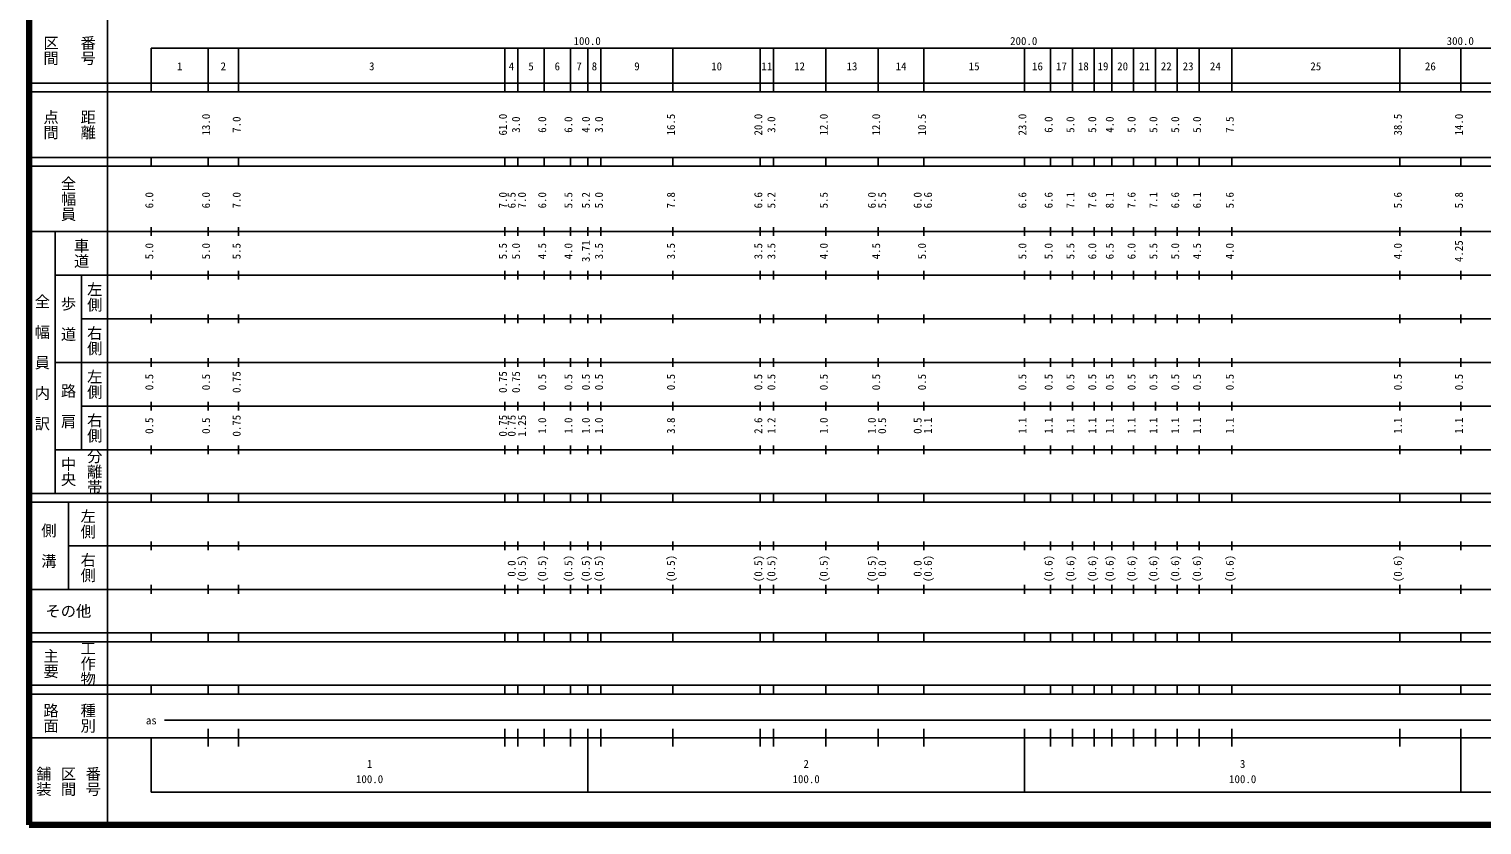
# Model space of a CAD drawing. Units: millimetres on the paper, enlarged 1000 times. Extents: x 40000 to 680000, y 20000 to 380000.
# Drawn here: x 40000 to 372809, y 20000 to 202409 of the extents above; entities that cross this region are included whole.
import ezdxf
from ezdxf.enums import TextEntityAlignment as Align

# ---------------------------------------------------------------- set-up
doc = ezdxf.new("R2010")
doc.units = ezdxf.units.MM
doc.header["$LTSCALE"] = 1000
doc.layers.add('M-TTL', color=2, linetype='Continuous', lineweight=140)
doc.layers.add('M-TTL-BAND', color=7, linetype='Continuous', lineweight=25)
doc.styles.add('@ＭＳ ゴシック', font='')
doc.styles.add('ＭＳ ゴシック', font='')
doc.styles.get('@ＭＳ ゴシック').set_extended_font_data('@MS Gothic')
doc.styles.get('ＭＳ ゴシック').set_extended_font_data('MS Gothic')

msp = doc.modelspace()

# ---------------------------------------------------------------- linework, layer by layer
at = {"layer": 'M-TTL'}
for p, q in [((40000, 380000), (40000, 20000)), ((40000, 20000), (680000, 20000))]:
    msp.add_line(p, q, dxfattribs=at)
at = {"layer": 'M-TTL-BAND'}
for p, q in [((58000, 370000), (58000, 20000)), ((68000, 198000), (579000, 198000)), ((68000, 198000), (68000, 188000)), ((81000, 188000), (81000, 198000)), ((88000, 188000), (88000, 198000)), ((149000, 188000), (149000, 198000)), ((152000, 188000), (152000, 198000)), ((158000, 188000), (158000, 198000)), ((164000, 188000), (164000, 198000)), ((168000, 188000), (168000, 198000)), ((171000, 188000), (171000, 198000)), ((187500, 188000), (187500, 198000)), ((207500, 188000), (207500, 198000)), ((210500, 188000), (210500, 198000)), ((222500, 188000), (222500, 198000)), ((234500, 188000), (234500, 198000)), ((245000, 188000), (245000, 198000)), ((268000, 188000), (268000, 198000)), ((274000, 188000), (274000, 198000)), ((279000, 188000), (279000, 198000)), ((284000, 188000), (284000, 198000)), ((288000, 188000), (288000, 198000)), ((293000, 188000), (293000, 198000)), ((298000, 188000), (298000, 198000)), ((303000, 188000), (303000, 198000)), ((308000, 188000), (308000, 198000)), ((315500, 188000), (315500, 198000)), ((354000, 188000), (354000, 198000)), ((368000, 188000), (368000, 198000)), ((40000, 190000), (579000, 190000)), ((40000, 188000), (579000, 188000)), ((40000, 173000), (579000, 173000)), ((40000, 171000), (579000, 171000)), ((68000, 171000), (68000, 173000)), ((81000, 171000), (81000, 173000)), ((88000, 171000), (88000, 173000)), ((149000, 171000), (149000, 173000)), ((152000, 171000), (152000, 173000)), ((158000, 171000), (158000, 173000)), ((164000, 171000), (164000, 173000)), ((168000, 171000), (168000, 173000)), ((171000, 171000), (171000, 173000)), ((187500, 171000), (187500, 173000)), ((207500, 171000), (207500, 173000)), ((210500, 171000), (210500, 173000)), ((222500, 171000), (222500, 173000)), ((234500, 171000), (234500, 173000)), ((245000, 171000), (245000, 173000)), ((268000, 171000), (268000, 173000)), ((274000, 171000), (274000, 173000)), ((279000, 171000), (279000, 173000)), ((284000, 171000), (284000, 173000)), ((288000, 171000), (288000, 173000)), ((293000, 171000), (293000, 173000)), ((298000, 171000), (298000, 173000)), ((303000, 171000), (303000, 173000)), ((308000, 171000), (308000, 173000)), ((315500, 171000), (315500, 173000)), ((354000, 171000), (354000, 173000)), ((368000, 171000), (368000, 173000)), ((68000, 155000), (68000, 157000)), ((81000, 155000), (81000, 157000)), ((88000, 155000), (88000, 157000)), ((149000, 155000), (149000, 157000)), ((152000, 155000), (152000, 157000)), ((158000, 155000), (158000, 157000)), ((164000, 155000), (164000, 157000)), ((168000, 155000), (168000, 157000)), ((171000, 155000), (171000, 157000)), ((187500, 155000), (187500, 157000)), ((207500, 155000), (207500, 157000)), ((210500, 155000), (210500, 157000)), ((222500, 155000), (222500, 157000)), ((234500, 155000), (234500, 157000)), ((245000, 155000), (245000, 157000)), ((268000, 155000), (268000, 157000)), ((274000, 155000), (274000, 157000)), ((279000, 155000), (279000, 157000)), ((284000, 155000), (284000, 157000)), ((288000, 155000), (288000, 157000)), ((293000, 155000), (293000, 157000)), ((298000, 155000), (298000, 157000)), ((303000, 155000), (303000, 157000)), ((308000, 155000), (308000, 157000)), ((315500, 155000), (315500, 157000)), ((354000, 155000), (354000, 157000)), ((368000, 155000), (368000, 157000)), ((40000, 156000), (579000, 156000)), ((46000, 96000), (46000, 156000)), ((68000, 145000), (68000, 147000)), ((81000, 145000), (81000, 147000)), ((88000, 145000), (88000, 147000)), ((149000, 145000), (149000, 147000)), ((152000, 145000), (152000, 147000)), ((158000, 145000), (158000, 147000)), ((164000, 145000), (164000, 147000)), ((168000, 145000), (168000, 147000)), ((171000, 145000), (171000, 147000)), ((187500, 145000), (187500, 147000)), ((207500, 145000), (207500, 147000)), ((210500, 145000), (210500, 147000)), ((222500, 145000), (222500, 147000)), ((234500, 145000), (234500, 147000)), ((245000, 145000), (245000, 147000)), ((268000, 145000), (268000, 147000)), ((274000, 145000), (274000, 147000)), ((279000, 145000), (279000, 147000)), ((284000, 145000), (284000, 147000)), ((288000, 145000), (288000, 147000)), ((293000, 145000), (293000, 147000)), ((298000, 145000), (298000, 147000)), ((303000, 145000), (303000, 147000)), ((308000, 145000), (308000, 147000)), ((315500, 145000), (315500, 147000)), ((354000, 145000), (354000, 147000)), ((368000, 145000), (368000, 147000)), ((46000, 146000), (579000, 146000)), ((52000, 146000), (52000, 106000)), ((68000, 135000), (68000, 137000)), ((81000, 135000), (81000, 137000)), ((88000, 135000), (88000, 137000)), ((149000, 135000), (149000, 137000)), ((152000, 135000), (152000, 137000)), ((158000, 135000), (158000, 137000)), ((164000, 135000), (164000, 137000)), ((168000, 135000), (168000, 137000)), ((171000, 135000), (171000, 137000)), ((187500, 135000), (187500, 137000)), ((207500, 135000), (207500, 137000)), ((210500, 135000), (210500, 137000)), ((222500, 135000), (222500, 137000)), ((234500, 135000), (234500, 137000)), ((245000, 135000), (245000, 137000)), ((268000, 135000), (268000, 137000)), ((274000, 135000), (274000, 137000)), ((279000, 135000), (279000, 137000)), ((284000, 135000), (284000, 137000)), ((288000, 135000), (288000, 137000)), ((293000, 135000), (293000, 137000)), ((298000, 135000), (298000, 137000)), ((303000, 135000), (303000, 137000)), ((308000, 135000), (308000, 137000)), ((315500, 135000), (315500, 137000)), ((354000, 135000), (354000, 137000)), ((368000, 135000), (368000, 137000)), ((52000, 136000), (579000, 136000)), ((68000, 125000), (68000, 127000)), ((81000, 125000), (81000, 127000)), ((88000, 125000), (88000, 127000)), ((149000, 125000), (149000, 127000)), ((152000, 125000), (152000, 127000)), ((158000, 125000), (158000, 127000)), ((164000, 125000), (164000, 127000)), ((168000, 125000), (168000, 127000)), ((171000, 125000), (171000, 127000)), ((187500, 125000), (187500, 127000)), ((207500, 125000), (207500, 127000)), ((210500, 125000), (210500, 127000)), ((222500, 125000), (222500, 127000)), ((234500, 125000), (234500, 127000)), ((245000, 125000), (245000, 127000)), ((268000, 125000), (268000, 127000)), ((274000, 125000), (274000, 127000)), ((279000, 125000), (279000, 127000)), ((284000, 125000), (284000, 127000)), ((288000, 125000), (288000, 127000)), ((293000, 125000), (293000, 127000)), ((298000, 125000), (298000, 127000)), ((303000, 125000), (303000, 127000)), ((308000, 125000), (308000, 127000)), ((315500, 125000), (315500, 127000)), ((354000, 125000), (354000, 127000)), ((368000, 125000), (368000, 127000)), ((46000, 126000), (579000, 126000)), ((68000, 115000), (68000, 117000)), ((81000, 115000), (81000, 117000)), ((88000, 115000), (88000, 117000)), ((149000, 115000), (149000, 117000)), ((152000, 115000), (152000, 117000)), ((158000, 115000), (158000, 117000)), ((164000, 115000), (164000, 117000)), ((168000, 115000), (168000, 117000)), ((171000, 115000), (171000, 117000)), ((187500, 115000), (187500, 117000)), ((207500, 115000), (207500, 117000)), ((210500, 115000), (210500, 117000)), ((222500, 115000), (222500, 117000)), ((234500, 115000), (234500, 117000)), ((245000, 115000), (245000, 117000)), ((268000, 115000), (268000, 117000)), ((274000, 115000), (274000, 117000)), ((279000, 115000), (279000, 117000)), ((284000, 115000), (284000, 117000)), ((288000, 115000), (288000, 117000)), ((293000, 115000), (293000, 117000)), ((298000, 115000), (298000, 117000)), ((303000, 115000), (303000, 117000)), ((308000, 115000), (308000, 117000)), ((315500, 115000), (315500, 117000)), ((354000, 115000), (354000, 117000)), ((368000, 115000), (368000, 117000)), ((52000, 116000), (579000, 116000)), ((68000, 105000), (68000, 107000)), ((81000, 105000), (81000, 107000)), ((88000, 105000), (88000, 107000)), ((149000, 105000), (149000, 107000)), ((152000, 105000), (152000, 107000)), ((158000, 105000), (158000, 107000)), ((164000, 105000), (164000, 107000)), ((168000, 105000), (168000, 107000)), ((171000, 105000), (171000, 107000)), ((187500, 105000), (187500, 107000)), ((207500, 105000), (207500, 107000)), ((210500, 105000), (210500, 107000)), ((222500, 105000), (222500, 107000)), ((234500, 105000), (234500, 107000)), ((245000, 105000), (245000, 107000)), ((268000, 105000), (268000, 107000)), ((274000, 105000), (274000, 107000)), ((279000, 105000), (279000, 107000)), ((284000, 105000), (284000, 107000)), ((288000, 105000), (288000, 107000)), ((293000, 105000), (293000, 107000)), ((298000, 105000), (298000, 107000)), ((303000, 105000), (303000, 107000)), ((308000, 105000), (308000, 107000)), ((315500, 105000), (315500, 107000)), ((354000, 105000), (354000, 107000)), ((368000, 105000), (368000, 107000)), ((46000, 106000), (579000, 106000)), ((40000, 96000), (579000, 96000)), ((40000, 94000), (579000, 94000)), ((49000, 94000), (49000, 74000)), ((68000, 94000), (68000, 96000)), ((81000, 94000), (81000, 96000)), ((88000, 94000), (88000, 96000)), ((149000, 94000), (149000, 96000)), ((152000, 94000), (152000, 96000)), ((158000, 94000), (158000, 96000)), ((164000, 94000), (164000, 96000)), ((168000, 94000), (168000, 96000)), ((171000, 94000), (171000, 96000)), ((187500, 94000), (187500, 96000)), ((207500, 94000), (207500, 96000)), ((210500, 94000), (210500, 96000)), ((222500, 94000), (222500, 96000)), ((234500, 94000), (234500, 96000)), ((245000, 94000), (245000, 96000)), ((268000, 94000), (268000, 96000)), ((274000, 94000), (274000, 96000)), ((279000, 94000), (279000, 96000)), ((284000, 94000), (284000, 96000)), ((288000, 94000), (288000, 96000)), ((293000, 94000), (293000, 96000)), ((298000, 94000), (298000, 96000)), ((303000, 94000), (303000, 96000)), ((308000, 94000), (308000, 96000)), ((315500, 94000), (315500, 96000)), ((354000, 94000), (354000, 96000)), ((368000, 94000), (368000, 96000)), ((49000, 84000), (579000, 84000)), ((68000, 83000), (68000, 85000)), ((81000, 83000), (81000, 85000)), ((88000, 83000), (88000, 85000)), ((149000, 83000), (149000, 85000)), ((152000, 83000), (152000, 85000)), ((158000, 83000), (158000, 85000)), ((164000, 83000), (164000, 85000)), ((168000, 83000), (168000, 85000)), ((171000, 83000), (171000, 85000)), ((187500, 83000), (187500, 85000)), ((207500, 83000), (207500, 85000)), ((210500, 83000), (210500, 85000)), ((222500, 83000), (222500, 85000)), ((234500, 83000), (234500, 85000)), ((245000, 83000), (245000, 85000)), ((268000, 83000), (268000, 85000)), ((274000, 83000), (274000, 85000)), ((279000, 83000), (279000, 85000)), ((284000, 83000), (284000, 85000)), ((288000, 83000), (288000, 85000)), ((293000, 83000), (293000, 85000)), ((298000, 83000), (298000, 85000)), ((303000, 83000), (303000, 85000)), ((308000, 83000), (308000, 85000)), ((315500, 83000), (315500, 85000)), ((354000, 83000), (354000, 85000)), ((368000, 83000), (368000, 85000)), ((40000, 74000), (579000, 74000)), ((68000, 73000), (68000, 75000)), ((81000, 73000), (81000, 75000)), ((88000, 73000), (88000, 75000)), ((149000, 73000), (149000, 75000)), ((152000, 73000), (152000, 75000)), ((158000, 73000), (158000, 75000)), ((164000, 73000), (164000, 75000)), ((168000, 73000), (168000, 75000)), ((171000, 73000), (171000, 75000)), ((187500, 73000), (187500, 75000)), ((207500, 73000), (207500, 75000)), ((210500, 73000), (210500, 75000)), ((222500, 73000), (222500, 75000)), ((234500, 73000), (234500, 75000)), ((245000, 73000), (245000, 75000)), ((268000, 73000), (268000, 75000)), ((274000, 73000), (274000, 75000)), ((279000, 73000), (279000, 75000)), ((284000, 73000), (284000, 75000)), ((288000, 73000), (288000, 75000)), ((293000, 73000), (293000, 75000)), ((298000, 73000), (298000, 75000)), ((303000, 73000), (303000, 75000)), ((308000, 73000), (308000, 75000)), ((315500, 73000), (315500, 75000)), ((354000, 73000), (354000, 75000)), ((368000, 73000), (368000, 75000)), ((40000, 64000), (579000, 64000)), ((68000, 62000), (68000, 64000)), ((81000, 62000), (81000, 64000)), ((88000, 62000), (88000, 64000)), ((149000, 62000), (149000, 64000)), ((152000, 62000), (152000, 64000)), ((158000, 62000), (158000, 64000)), ((164000, 62000), (164000, 64000)), ((168000, 62000), (168000, 64000)), ((171000, 62000), (171000, 64000)), ((187500, 62000), (187500, 64000)), ((207500, 62000), (207500, 64000)), ((210500, 62000), (210500, 64000)), ((222500, 62000), (222500, 64000)), ((234500, 62000), (234500, 64000)), ((245000, 62000), (245000, 64000)), ((268000, 62000), (268000, 64000)), ((274000, 62000), (274000, 64000)), ((279000, 62000), (279000, 64000)), ((284000, 62000), (284000, 64000)), ((288000, 62000), (288000, 64000)), ((293000, 62000), (293000, 64000)), ((298000, 62000), (298000, 64000)), ((303000, 62000), (303000, 64000)), ((308000, 62000), (308000, 64000)), ((315500, 62000), (315500, 64000)), ((354000, 62000), (354000, 64000)), ((368000, 62000), (368000, 64000)), ((40000, 62000), (579000, 62000)), ((40000, 52000), (579000, 52000)), ((40000, 50000), (579000, 50000)), ((68000, 50000), (68000, 52000)), ((81000, 50000), (81000, 52000)), ((88000, 50000), (88000, 52000)), ((149000, 50000), (149000, 52000)), ((152000, 50000), (152000, 52000)), ((158000, 50000), (158000, 52000)), ((164000, 50000), (164000, 52000)), ((168000, 50000), (168000, 52000)), ((171000, 50000), (171000, 52000)), ((187500, 50000), (187500, 52000)), ((207500, 50000), (207500, 52000)), ((210500, 50000), (210500, 52000)), ((222500, 50000), (222500, 52000)), ((234500, 50000), (234500, 52000)), ((245000, 50000), (245000, 52000)), ((268000, 50000), (268000, 52000)), ((274000, 50000), (274000, 52000)), ((279000, 50000), (279000, 52000)), ((284000, 50000), (284000, 52000)), ((288000, 50000), (288000, 52000)), ((293000, 50000), (293000, 52000)), ((298000, 50000), (298000, 52000)), ((303000, 50000), (303000, 52000)), ((308000, 50000), (308000, 52000)), ((315500, 50000), (315500, 52000)), ((354000, 50000), (354000, 52000)), ((368000, 50000), (368000, 52000)), ((71000, 44000), (566000, 44000)), ((40000, 40000), (579000, 40000)), ((68000, 40000), (68000, 27500)), ((81000, 38000), (81000, 42000)), ((88000, 38000), (88000, 42000)), ((149000, 38000), (149000, 42000)), ((152000, 38000), (152000, 42000)), ((158000, 38000), (158000, 42000)), ((164000, 38000), (164000, 42000)), ((168000, 27500), (168000, 42000)), ((171000, 38000), (171000, 42000)), ((187500, 38000), (187500, 42000)), ((207500, 38000), (207500, 42000)), ((210500, 38000), (210500, 42000)), ((222500, 38000), (222500, 42000)), ((234500, 38000), (234500, 42000)), ((245000, 38000), (245000, 42000)), ((268000, 27500), (268000, 42000)), ((274000, 38000), (274000, 42000)), ((279000, 38000), (279000, 42000)), ((284000, 38000), (284000, 42000)), ((288000, 38000), (288000, 42000)), ((293000, 38000), (293000, 42000)), ((298000, 38000), (298000, 42000)), ((303000, 38000), (303000, 42000)), ((308000, 38000), (308000, 42000)), ((315500, 38000), (315500, 42000)), ((354000, 38000), (354000, 42000)), ((368000, 27500), (368000, 42000)), ((68000, 27500), (579000, 27500))]:
    msp.add_line(p, q, dxfattribs=at)

# ---------------------------------------------------------------- texts
at = {"layer": 'M-TTL-BAND', "style": '@ＭＳ ゴシック'}
for s, p in [('区間', (45000, 197500)), ('番号', (53500, 197500)), ('点間', (45000, 180500)), ('距離', (53500, 180500)), ('全幅員', (49000, 163500)), ('車道', (52000, 151000)), ('左側', (55000, 141000)), ('全\u3000幅\u3000員\u3000内\u3000訳', (43000, 126000)), ('歩\u3000道', (49000, 136000)), ('右側', (55000, 131000)), ('左側', (55000, 121000)), ('路\u3000肩', (49000, 116000)), ('右側', (55000, 111000)), ('中央', (49000, 101000)), ('分離帯', (55000, 101000)), ('左側', (53500, 89000)), ('側\u3000溝', (44500, 84000)), ('右側', (53500, 79000)), ('主要', (45000, 57000)), ('工作物', (53500, 57000)), ('路面', (45000, 44500)), ('種別', (53500, 44500)), ('舗装', (43333, 30000)), ('番号', (54667, 30000)), ('区間', (49000, 30000))]:
    msp.add_text(s, height=2566, rotation=270, dxfattribs=at).set_placement(p, align=Align.MIDDLE_CENTER)
at = {"layer": 'M-TTL-BAND', "style": 'ＭＳ ゴシック'}
for s, p in [('100.0', (167844, 198195)), ('200.0', (267844, 198195)), ('300.0', (367844, 198195)), ('1', (74500, 192405)), ('2', (84500, 192405)), ('3', (118500, 192405)), ('4', (150500, 192405)), ('5', (155000, 192405)), ('6', (161000, 192405)), ('7', (166000, 192405)), ('8', (169500, 192405)), ('9', (179250, 192405)), ('10', (197500, 192405)), ('11', (209000, 192405)), ('12', (216500, 192405)), ('13', (228500, 192405)), ('14', (239750, 192405)), ('15', (256500, 192405)), ('16', (271000, 192405)), ('17', (276500, 192405)), ('18', (281500, 192405)), ('19', (286000, 192405)), ('20', (290500, 192405)), ('21', (295500, 192405)), ('22', (300500, 192405)), ('23', (305500, 192405)), ('24', (311750, 192405)), ('25', (334750, 192405)), ('26', (361000, 192405)), ('as', (68000, 42500)), ('1', (118000, 32523)), ('2', (218000, 32523)), ('3', (318000, 32523)), ('100.0', (118000, 29033)), ('100.0', (218000, 29033)), ('100.0', (318000, 29033))]:
    msp.add_text(s, height=1833, dxfattribs=at).set_placement(p, align=Align.BOTTOM_CENTER)
for s, p in [('13.0', (82000, 180500)), ('7.0', (89000, 180500)), ('61.0', (150000, 180500)), ('3.0', (153000, 180500)), ('6.0', (159000, 180500)), ('6.0', (165000, 180500)), ('4.0', (169000, 180500)), ('3.0', (172000, 180500)), ('16.5', (188500, 180500)), ('20.0', (208500, 180500)), ('3.0', (211500, 180500)), ('12.0', (223500, 180500)), ('12.0', (235500, 180500)), ('10.5', (246000, 180500)), ('23.0', (269000, 180500)), ('6.0', (275000, 180500)), ('5.0', (280000, 180500)), ('5.0', (285000, 180500)), ('4.0', (289000, 180500)), ('5.0', (294000, 180500)), ('5.0', (299000, 180500)), ('5.0', (304000, 180500)), ('5.0', (309000, 180500)), ('7.5', (316500, 180500)), ('38.5', (355000, 180500)), ('14.0', (369000, 180500)), ('6.0', (69000, 163174)), ('6.0', (82000, 163174)), ('7.0', (89000, 163174)), ('7.0', (150000, 163174)), ('6.5', (152000, 163174)), ('7.0', (154370, 163174)), ('6.0', (159000, 163174)), ('5.5', (165000, 163174)), ('5.2', (169000, 163174)), ('5.0', (172000, 163174)), ('7.8', (188500, 163174)), ('6.6', (208500, 163174)), ('5.2', (211500, 163174)), ('5.5', (223500, 163174)), ('6.0', (234500, 163174)), ('5.5', (236870, 163174)), ('6.0', (245000, 163174)), ('6.6', (247370, 163174)), ('6.6', (269000, 163174)), ('6.6', (275000, 163174)), ('7.1', (280000, 163174)), ('7.6', (285000, 163174)), ('8.1', (289000, 163174)), ('7.6', (294000, 163174)), ('7.1', (299000, 163174)), ('6.6', (304000, 163174)), ('6.1', (309000, 163174)), ('5.6', (316500, 163174)), ('5.6', (355000, 163174)), ('5.8', (369000, 163174)), ('5.0', (69000, 151500)), ('5.0', (82000, 151500)), ('5.5', (89000, 151500)), ('5.5', (150000, 151500)), ('5.0', (153000, 151500)), ('4.5', (159000, 151500)), ('4.0', (165000, 151500)), ('3.71', (169000, 151500)), ('3.5', (172000, 151500)), ('3.5', (188500, 151500)), ('3.5', (208500, 151500)), ('3.5', (211500, 151500)), ('4.0', (223500, 151500)), ('4.5', (235500, 151500)), ('5.0', (246000, 151500)), ('5.0', (269000, 151500)), ('5.0', (275000, 151500)), ('5.5', (280000, 151500)), ('6.0', (285000, 151500)), ('6.5', (289000, 151500)), ('6.0', (294000, 151500)), ('5.5', (299000, 151500)), ('5.0', (304000, 151500)), ('4.5', (309000, 151500)), ('4.0', (316500, 151500)), ('4.0', (355000, 151500)), ('4.25', (369000, 151500)), ('0.5', (69000, 121500)), ('0.5', (82000, 121500)), ('0.75', (89000, 121500)), ('0.75', (150000, 121500)), ('0.75', (153000, 121500)), ('0.5', (159000, 121500)), ('0.5', (165000, 121500)), ('0.5', (169000, 121500)), ('0.5', (172000, 121500)), ('0.5', (188500, 121500)), ('0.5', (208500, 121500)), ('0.5', (211500, 121500)), ('0.5', (223500, 121500)), ('0.5', (235500, 121500)), ('0.5', (246000, 121500)), ('0.5', (269000, 121500)), ('0.5', (275000, 121500)), ('0.5', (280000, 121500)), ('0.5', (285000, 121500)), ('0.5', (289000, 121500)), ('0.5', (294000, 121500)), ('0.5', (299000, 121500)), ('0.5', (304000, 121500)), ('0.5', (309000, 121500)), ('0.5', (316500, 121500)), ('0.5', (355000, 121500)), ('0.5', (369000, 121500)), ('0.5', (69000, 111500)), ('0.5', (82000, 111500)), ('0.75', (89000, 111500)), ('0.75', (150000, 111500)), ('0.75', (152000, 111500)), ('1.25', (154370, 111500)), ('1.0', (159000, 111500)), ('1.0', (165000, 111500)), ('1.0', (169000, 111500)), ('1.0', (172000, 111500)), ('3.8', (188500, 111500)), ('2.6', (208500, 111500)), ('1.2', (211500, 111500)), ('1.0', (223500, 111500)), ('1.0', (234500, 111500)), ('0.5', (236870, 111500)), ('0.5', (245000, 111500)), ('1.1', (247370, 111500)), ('1.1', (269000, 111500)), ('1.1', (275000, 111500)), ('1.1', (280000, 111500)), ('1.1', (285000, 111500)), ('1.1', (289000, 111500)), ('1.1', (294000, 111500)), ('1.1', (299000, 111500)), ('1.1', (304000, 111500)), ('1.1', (309000, 111500)), ('1.1', (316500, 111500)), ('1.1', (355000, 111500)), ('1.1', (369000, 111500)), ('0.0', (152000, 78764)), ('(0.5)', (154370, 78764)), ('(0.5)', (159000, 78764)), ('(0.5)', (165000, 78764)), ('(0.5)', (169000, 78764)), ('(0.5)', (172000, 78764)), ('(0.5)', (188500, 78764)), ('(0.5)', (208500, 78764)), ('(0.5)', (211500, 78764)), ('(0.5)', (223500, 78764)), ('(0.5)', (234500, 78764)), ('0.0', (236870, 78764)), ('0.0', (245000, 78764)), ('(0.6)', (247370, 78764)), ('(0.6)', (275000, 78764)), ('(0.6)', (280000, 78764)), ('(0.6)', (285000, 78764)), ('(0.6)', (289000, 78764)), ('(0.6)', (294000, 78764)), ('(0.6)', (299000, 78764)), ('(0.6)', (304000, 78764)), ('(0.6)', (309000, 78764)), ('(0.6)', (316500, 78764)), ('(0.6)', (355000, 78764))]:
    msp.add_text(s, height=1833, rotation=90, dxfattribs=at).set_placement(p, align=Align.BOTTOM_CENTER)
msp.add_text('その他', height=2566, dxfattribs=at).set_placement((49000, 69000), align=Align.MIDDLE_CENTER)

doc.saveas('drawing.dxf')
